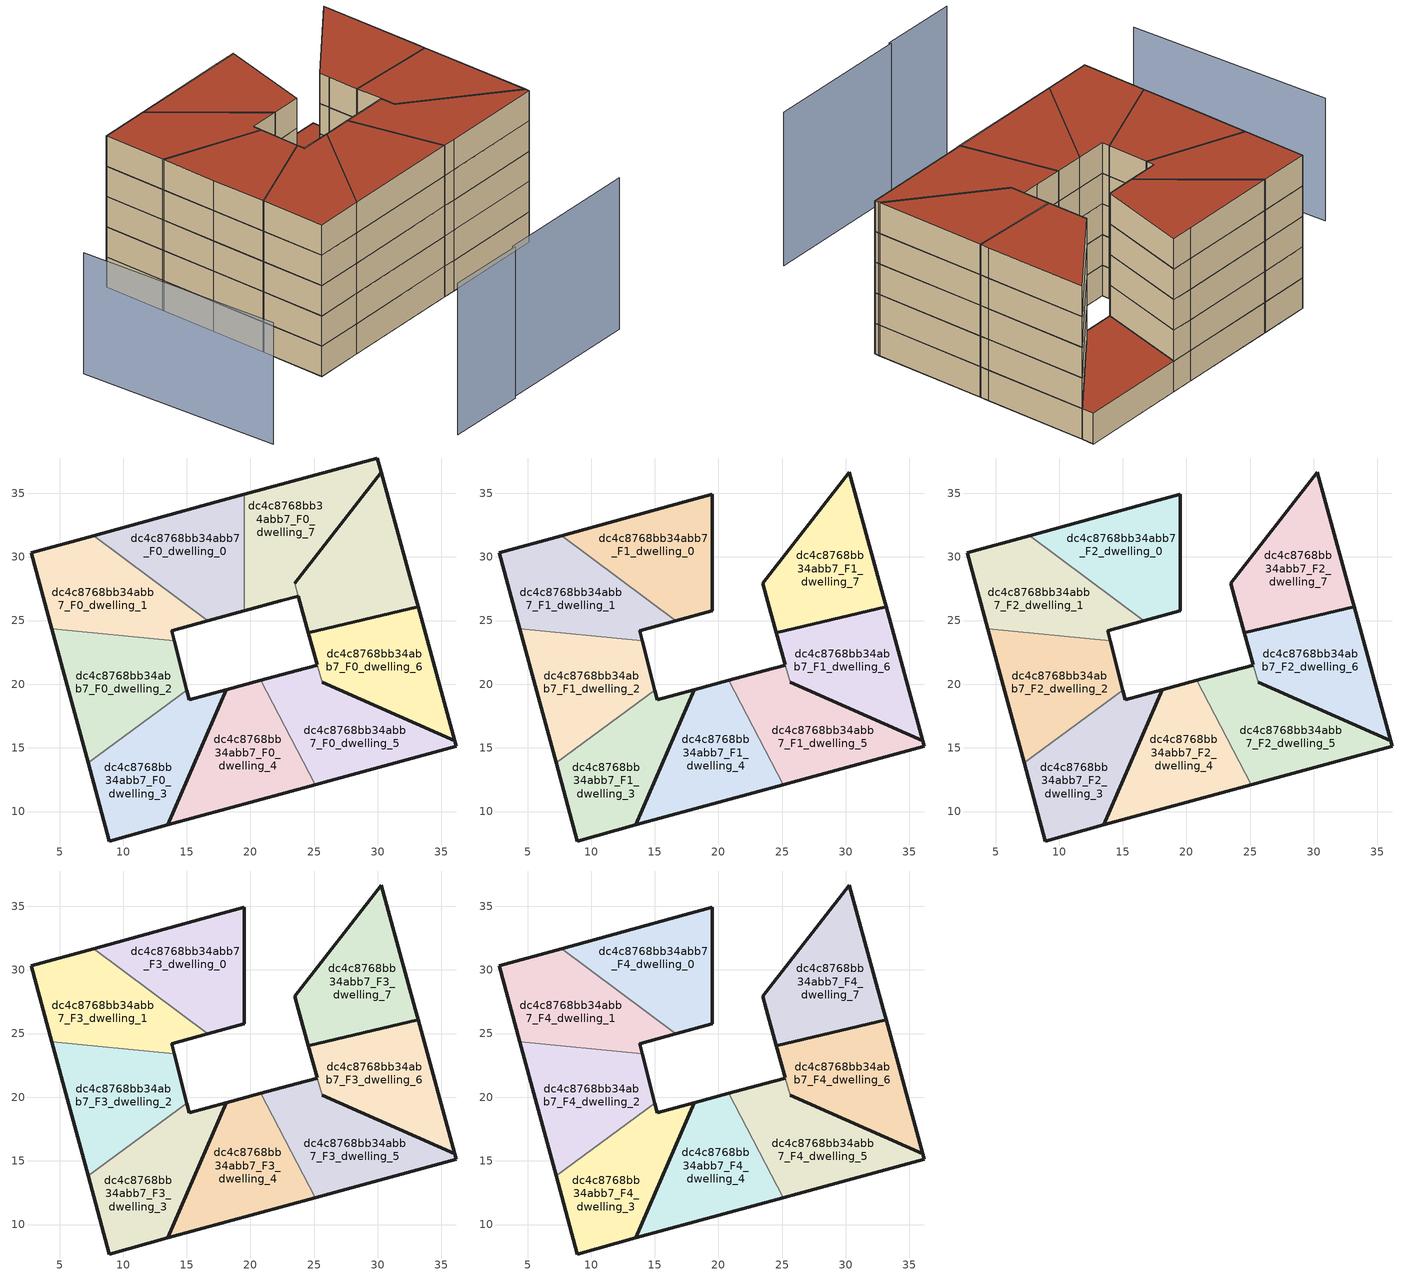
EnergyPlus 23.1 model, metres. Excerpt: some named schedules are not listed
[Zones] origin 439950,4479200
dc4c8768bb34abb7_F0_dwelling_0
 floor ground (EU_floor_Construction): 19.5,25.76 19.5,34.91 17.35,34.32 7.68,31.67 16.65,24.98 z0
 wall outside (EU_wall_Construction): 19.5,25.76 16.65,24.98 / 7.68,31.67 17.35,34.32 19.5,34.91 z0:3
 wall to dc4c8768bb34abb7_F0_dwelling_8 (EU_wall_Construction): 19.5,34.91 19.5,25.76 z0:3
 wall to dc4c8768bb34abb7_F0_dwelling_1 (EU_wall_Construction): 16.65,24.98 7.68,31.67 z0:3
dc4c8768bb34abb7_F0_dwelling_1
 floor ground (EU_floor_Construction): 16.65,24.98 7.68,31.67 2.79,30.33 4.4,24.36 14,23.4 13.8,24.2 z0
 wall outside (EU_wall_Construction): 16.65,24.98 13.8,24.2 14,23.4 / 4.4,24.36 2.79,30.33 7.68,31.67 z0:3
 wall to dc4c8768bb34abb7_F0_dwelling_2 (EU_wall_Construction): 14,23.4 4.4,24.36 z0:3
dc4c8768bb34abb7_F0_dwelling_2
 floor ground (EU_floor_Construction): 15,19.53 14,23.4 4.4,24.36 5.84,19 7.25,13.82 z0
 wall outside (EU_wall_Construction): 14,23.4 15,19.53 / 7.25,13.82 5.84,19 4.4,24.36 z0:3
 wall to dc4c8768bb34abb7_F0_dwelling_3 (EU_wall_Construction): 15,19.53 7.25,13.82 z0:3
dc4c8768bb34abb7_F0_dwelling_3
 floor ground (EU_floor_Construction): 13.5,8.94 18.09,19.58 15.19,18.79 15,19.53 7.25,13.82 8.91,7.69 z0
 wall outside (EU_wall_Construction): 15,19.53 15.19,18.79 18.09,19.58 13.5,8.94 8.91,7.69 7.25,13.82 z0:3
dc4c8768bb34abb7_F0_dwelling_4
 floor ground (EU_floor_Construction): 25.08,12.11 20.82,20.31 18.09,19.58 13.5,8.94 z0
 wall outside (EU_wall_Construction): 25.08,12.11 13.5,8.94 18.09,19.58 20.82,20.31 z0:3
 wall to dc4c8768bb34abb7_F0_dwelling_5 (EU_wall_Construction): 20.82,20.31 25.08,12.11 z0:3
dc4c8768bb34abb7_F0_dwelling_5
 floor ground (EU_floor_Construction): 36.15,15.14 36.03,15.57 25.62,20.16 25.25,21.51 23.58,21.06 20.82,20.31 25.08,12.11 26.23,12.43 z0
 wall outside (EU_wall_Construction): 20.82,20.31 23.58,21.06 25.25,21.51 / 25.62,20.16 36.03,15.57 36.15,15.14 26.23,12.43 25.08,12.11 z0:3
 wall to dc4c8768bb34abb7_F0_dwelling_6 (EU_wall_Construction): 25.25,21.51 25.62,20.16 z0:3
dc4c8768bb34abb7_F0_dwelling_6
 floor ground (EU_floor_Construction): 36.03,15.57 33.16,26.07 24.55,24.04 25.25,21.51 25.62,20.16 25.63,20.16 z0
 wall outside (EU_wall_Construction): 25.25,21.51 24.55,24.04 33.16,26.07 36.03,15.57 25.63,20.16 25.62,20.16 z0:3
dc4c8768bb34abb7_F0_dwelling_7
 floor ground (EU_floor_Construction): 23.75,26.93 23.47,27.93 30.27,36.63 29.96,37.77 19.5,34.91 19.5,25.76 22.4,26.56 z0; 33.16,26.07 32.93,26.91 30.27,36.63 23.47,27.93 23.75,26.93 23.75,26.92 24.55,24.04 z0
 wall outside (EU_wall_Construction): 23.47,27.93 30.27,36.63 32.93,26.91 33.16,26.07 24.55,24.04 23.75,26.92 23.75,26.93 z0:3
 wall to dc4c8768bb34abb7_F0_dwelling_8 (EU_wall_Construction): 23.75,26.93 23.47,27.93 z0:3
 roof outside (EU_floor_Construction): 29.96,37.77 30.27,36.63 23.47,27.93 23.75,26.93 22.4,26.56 19.5,25.76 19.5,34.91 z3
dc4c8768bb34abb7_F0_dwelling_8
 floor ground (EU_floor_Construction): 23.75,26.93 23.47,27.93 30.27,36.63 29.96,37.77 19.5,34.91 19.5,25.76 22.4,26.56 z0; 33.16,26.07 32.93,26.91 30.27,36.63 23.47,27.93 23.75,26.93 23.75,26.92 24.55,24.04 z0
 wall outside (EU_wall_Construction): 19.5,34.91 29.97,37.77 30.27,36.63 23.47,27.93 / 23.75,26.93 22.4,26.56 19.5,25.76 z0:3
 roof outside (EU_roof_Construction): 30.27,36.63 32.93,26.91 33.16,26.07 24.55,24.04 23.75,26.92 23.75,26.93 23.47,27.93 z3; 29.96,37.77 30.27,36.63 23.47,27.93 23.75,26.93 22.4,26.56 19.5,25.76 19.5,34.91 z3
dc4c8768bb34abb7_F1_dwelling_0
 floor to dc4c8768bb34abb7_F0_dwelling_0 (EU_floor_Construction): 19.5,25.76 19.5,34.91 17.35,34.32 7.68,31.67 16.65,24.98 z3
 wall outside (EU_wall_Construction): 7.68,31.67 17.35,34.32 19.5,34.91 19.5,25.76 16.65,24.98 z3:6
 wall to dc4c8768bb34abb7_F1_dwelling_1 (EU_wall_Construction): 16.65,24.98 7.68,31.67 z3:6
dc4c8768bb34abb7_F1_dwelling_1
 floor to dc4c8768bb34abb7_F0_dwelling_1 (EU_floor_Construction): 16.65,24.98 7.68,31.67 2.79,30.33 4.4,24.36 14,23.4 13.8,24.2 z3
 wall outside (EU_wall_Construction): 16.65,24.98 13.8,24.2 14,23.4 / 4.4,24.36 2.79,30.33 7.68,31.67 z3:6
 wall to dc4c8768bb34abb7_F1_dwelling_2 (EU_wall_Construction): 14,23.4 4.4,24.36 z3:6
dc4c8768bb34abb7_F1_dwelling_2
 floor to dc4c8768bb34abb7_F0_dwelling_2 (EU_floor_Construction): 15,19.53 14,23.4 4.4,24.36 5.84,19 7.25,13.82 z3
 wall outside (EU_wall_Construction): 14,23.4 15,19.53 / 7.25,13.82 5.84,19 4.4,24.36 z3:6
 wall to dc4c8768bb34abb7_F1_dwelling_3 (EU_wall_Construction): 15,19.53 7.25,13.82 z3:6
dc4c8768bb34abb7_F1_dwelling_3
 floor to dc4c8768bb34abb7_F0_dwelling_3 (EU_floor_Construction): 13.5,8.94 18.09,19.58 15.19,18.79 15,19.53 7.25,13.82 8.91,7.69 z3
 wall outside (EU_wall_Construction): 15,19.53 15.19,18.79 18.09,19.58 13.5,8.94 8.91,7.69 7.25,13.82 z3:6
dc4c8768bb34abb7_F1_dwelling_4
 floor to dc4c8768bb34abb7_F0_dwelling_4 (EU_floor_Construction): 25.08,12.11 20.82,20.31 18.09,19.58 13.5,8.94 z3
 wall outside (EU_wall_Construction): 25.08,12.11 13.5,8.94 18.09,19.58 20.82,20.31 z3:6
 wall to dc4c8768bb34abb7_F1_dwelling_5 (EU_wall_Construction): 20.82,20.31 25.08,12.11 z3:6
dc4c8768bb34abb7_F1_dwelling_5
 floor to dc4c8768bb34abb7_F0_dwelling_5 (EU_floor_Construction): 36.15,15.14 36.03,15.57 25.62,20.16 25.25,21.51 23.58,21.06 20.82,20.31 25.08,12.11 26.23,12.43 z3
 wall outside (EU_wall_Construction): 20.82,20.31 23.58,21.06 25.25,21.51 / 25.62,20.16 36.03,15.57 36.15,15.14 26.23,12.43 25.08,12.11 z3:6
 wall to dc4c8768bb34abb7_F1_dwelling_6 (EU_wall_Construction): 25.25,21.51 25.62,20.16 z3:6
dc4c8768bb34abb7_F1_dwelling_6
 floor to dc4c8768bb34abb7_F0_dwelling_6 (EU_floor_Construction): 36.03,15.57 33.16,26.07 24.55,24.04 25.25,21.51 25.62,20.16 25.63,20.16 z3
 wall outside (EU_wall_Construction): 25.25,21.51 24.55,24.04 33.16,26.07 36.03,15.57 25.63,20.16 25.62,20.16 z3:6
dc4c8768bb34abb7_F1_dwelling_7
 floor to dc4c8768bb34abb7_F0_dwelling_7 (EU_floor_Construction): 33.16,26.07 32.93,26.91 30.27,36.63 23.47,27.93 23.75,26.93 23.75,26.92 24.55,24.04 z3
 wall outside (EU_wall_Construction): 23.47,27.93 30.27,36.63 32.93,26.91 33.16,26.07 24.55,24.04 23.75,26.92 23.75,26.93 23.47,27.93 z3:6
dc4c8768bb34abb7_F2_dwelling_0
 floor to dc4c8768bb34abb7_F1_dwelling_0 (EU_floor_Construction): 19.5,25.76 19.5,34.91 17.35,34.32 7.68,31.67 16.65,24.98 z6
 wall outside (EU_wall_Construction): 7.68,31.67 17.35,34.32 19.5,34.91 19.5,25.76 16.65,24.98 z6:9
 wall to dc4c8768bb34abb7_F2_dwelling_1 (EU_wall_Construction): 16.65,24.98 7.68,31.67 z6:9
dc4c8768bb34abb7_F2_dwelling_1
 floor to dc4c8768bb34abb7_F1_dwelling_1 (EU_floor_Construction): 16.65,24.98 7.68,31.67 2.79,30.33 4.4,24.36 14,23.4 13.8,24.2 z6
 wall outside (EU_wall_Construction): 16.65,24.98 13.8,24.2 14,23.4 / 4.4,24.36 2.79,30.33 7.68,31.67 z6:9
 wall to dc4c8768bb34abb7_F2_dwelling_2 (EU_wall_Construction): 14,23.4 4.4,24.36 z6:9
dc4c8768bb34abb7_F2_dwelling_2
 floor to dc4c8768bb34abb7_F1_dwelling_2 (EU_floor_Construction): 15,19.53 14,23.4 4.4,24.36 5.84,19 7.25,13.82 z6
 wall outside (EU_wall_Construction): 14,23.4 15,19.53 / 7.25,13.82 5.84,19 4.4,24.36 z6:9
 wall to dc4c8768bb34abb7_F2_dwelling_3 (EU_wall_Construction): 15,19.53 7.25,13.82 z6:9
dc4c8768bb34abb7_F2_dwelling_3
 floor to dc4c8768bb34abb7_F1_dwelling_3 (EU_floor_Construction): 13.5,8.94 18.09,19.58 15.19,18.79 15,19.53 7.25,13.82 8.91,7.69 z6
 wall outside (EU_wall_Construction): 15,19.53 15.19,18.79 18.09,19.58 13.5,8.94 8.91,7.69 7.25,13.82 z6:9
dc4c8768bb34abb7_F2_dwelling_4
 floor to dc4c8768bb34abb7_F1_dwelling_4 (EU_floor_Construction): 25.08,12.11 20.82,20.31 18.09,19.58 13.5,8.94 z6
 wall outside (EU_wall_Construction): 25.08,12.11 13.5,8.94 18.09,19.58 20.82,20.31 z6:9
 wall to dc4c8768bb34abb7_F2_dwelling_5 (EU_wall_Construction): 20.82,20.31 25.08,12.11 z6:9
dc4c8768bb34abb7_F2_dwelling_5
 floor to dc4c8768bb34abb7_F1_dwelling_5 (EU_floor_Construction): 36.15,15.14 36.03,15.57 25.62,20.16 25.25,21.51 23.58,21.06 20.82,20.31 25.08,12.11 26.23,12.43 z6
 wall outside (EU_wall_Construction): 20.82,20.31 23.58,21.06 25.25,21.51 / 25.62,20.16 36.03,15.57 36.15,15.14 26.23,12.43 25.08,12.11 z6:9
 wall to dc4c8768bb34abb7_F2_dwelling_6 (EU_wall_Construction): 25.25,21.51 25.62,20.16 z6:9
dc4c8768bb34abb7_F2_dwelling_6
 floor to dc4c8768bb34abb7_F1_dwelling_6 (EU_floor_Construction): 36.03,15.57 33.16,26.07 24.55,24.04 25.25,21.51 25.62,20.16 25.63,20.16 z6
 wall outside (EU_wall_Construction): 25.25,21.51 24.55,24.04 33.16,26.07 36.03,15.57 25.63,20.16 25.62,20.16 z6:9
dc4c8768bb34abb7_F2_dwelling_7
 floor to dc4c8768bb34abb7_F1_dwelling_7 (EU_floor_Construction): 33.16,26.07 32.93,26.91 30.27,36.63 23.47,27.93 23.75,26.93 23.75,26.92 24.55,24.04 z6
 wall outside (EU_wall_Construction): 23.47,27.93 30.27,36.63 32.93,26.91 33.16,26.07 24.55,24.04 23.75,26.92 23.75,26.93 23.47,27.93 z6:9
dc4c8768bb34abb7_F3_dwelling_0
 floor to dc4c8768bb34abb7_F2_dwelling_0 (EU_floor_Construction): 19.5,25.76 19.5,34.91 17.35,34.32 7.68,31.67 16.65,24.98 z9
 wall outside (EU_wall_Construction): 7.68,31.67 17.35,34.32 19.5,34.91 19.5,25.76 16.65,24.98 z9:12
 wall to dc4c8768bb34abb7_F3_dwelling_1 (EU_wall_Construction): 16.65,24.98 7.68,31.67 z9:12
dc4c8768bb34abb7_F3_dwelling_1
 floor to dc4c8768bb34abb7_F2_dwelling_1 (EU_floor_Construction): 16.65,24.98 7.68,31.67 2.79,30.33 4.4,24.36 14,23.4 13.8,24.2 z9
 wall outside (EU_wall_Construction): 16.65,24.98 13.8,24.2 14,23.4 / 4.4,24.36 2.79,30.33 7.68,31.67 z9:12
 wall to dc4c8768bb34abb7_F3_dwelling_2 (EU_wall_Construction): 14,23.4 4.4,24.36 z9:12
dc4c8768bb34abb7_F3_dwelling_2
 floor to dc4c8768bb34abb7_F2_dwelling_2 (EU_floor_Construction): 15,19.53 14,23.4 4.4,24.36 5.84,19 7.25,13.82 z9
 wall outside (EU_wall_Construction): 14,23.4 15,19.53 / 7.25,13.82 5.84,19 4.4,24.36 z9:12
 wall to dc4c8768bb34abb7_F3_dwelling_3 (EU_wall_Construction): 15,19.53 7.25,13.82 z9:12
dc4c8768bb34abb7_F3_dwelling_3
 floor to dc4c8768bb34abb7_F2_dwelling_3 (EU_floor_Construction): 13.5,8.94 18.09,19.58 15.19,18.79 15,19.53 7.25,13.82 8.91,7.69 z9
 wall outside (EU_wall_Construction): 15,19.53 15.19,18.79 18.09,19.58 13.5,8.94 8.91,7.69 7.25,13.82 z9:12
dc4c8768bb34abb7_F3_dwelling_4
 floor to dc4c8768bb34abb7_F2_dwelling_4 (EU_floor_Construction): 25.08,12.11 20.82,20.31 18.09,19.58 13.5,8.94 z9
 wall outside (EU_wall_Construction): 25.08,12.11 13.5,8.94 18.09,19.58 20.82,20.31 z9:12
 wall to dc4c8768bb34abb7_F3_dwelling_5 (EU_wall_Construction): 20.82,20.31 25.08,12.11 z9:12
dc4c8768bb34abb7_F3_dwelling_5
 floor to dc4c8768bb34abb7_F2_dwelling_5 (EU_floor_Construction): 36.15,15.14 36.03,15.57 25.62,20.16 25.25,21.51 23.58,21.06 20.82,20.31 25.08,12.11 26.23,12.43 z9
 wall outside (EU_wall_Construction): 20.82,20.31 23.58,21.06 25.25,21.51 / 25.62,20.16 36.03,15.57 36.15,15.14 26.23,12.43 25.08,12.11 z9:12
 wall to dc4c8768bb34abb7_F3_dwelling_6 (EU_wall_Construction): 25.25,21.51 25.62,20.16 z9:12
dc4c8768bb34abb7_F3_dwelling_6
 floor to dc4c8768bb34abb7_F2_dwelling_6 (EU_floor_Construction): 36.03,15.57 33.16,26.07 24.55,24.04 25.25,21.51 25.62,20.16 25.63,20.16 z9
 wall outside (EU_wall_Construction): 25.25,21.51 24.55,24.04 33.16,26.07 36.03,15.57 25.63,20.16 25.62,20.16 z9:12
dc4c8768bb34abb7_F3_dwelling_7
 floor to dc4c8768bb34abb7_F2_dwelling_7 (EU_floor_Construction): 33.16,26.07 32.93,26.91 30.27,36.63 23.47,27.93 23.75,26.93 23.75,26.92 24.55,24.04 z9
 wall outside (EU_wall_Construction): 23.47,27.93 30.27,36.63 32.93,26.91 33.16,26.07 24.55,24.04 23.75,26.92 23.75,26.93 23.47,27.93 z9:12
dc4c8768bb34abb7_F4_dwelling_0
 floor to dc4c8768bb34abb7_F3_dwelling_0 (EU_floor_Construction): 19.5,25.76 19.5,34.91 17.35,34.32 7.68,31.67 16.65,24.98 z12
 wall outside (EU_wall_Construction): 7.68,31.67 17.35,34.32 19.5,34.91 19.5,25.76 16.65,24.98 z12:15
 wall to dc4c8768bb34abb7_F4_dwelling_1 (EU_wall_Construction): 16.65,24.98 7.68,31.67 z12:15
 roof outside (EU_roof_Construction): 19.5,34.91 19.5,25.76 16.65,24.98 7.68,31.67 17.35,34.32 z15
dc4c8768bb34abb7_F4_dwelling_1
 floor to dc4c8768bb34abb7_F3_dwelling_1 (EU_floor_Construction): 16.65,24.98 7.68,31.67 2.79,30.33 4.4,24.36 14,23.4 13.8,24.2 z12
 wall outside (EU_wall_Construction): 16.65,24.98 13.8,24.2 14,23.4 / 4.4,24.36 2.79,30.33 7.68,31.67 z12:15
 wall to dc4c8768bb34abb7_F4_dwelling_2 (EU_wall_Construction): 14,23.4 4.4,24.36 z12:15
 roof outside (EU_roof_Construction): 16.65,24.98 13.8,24.2 14,23.4 4.4,24.36 2.79,30.33 7.68,31.67 z15
dc4c8768bb34abb7_F4_dwelling_2
 floor to dc4c8768bb34abb7_F3_dwelling_2 (EU_floor_Construction): 15,19.53 14,23.4 4.4,24.36 5.84,19 7.25,13.82 z12
 wall outside (EU_wall_Construction): 14,23.4 15,19.53 / 7.25,13.82 5.84,19 4.4,24.36 z12:15
 wall to dc4c8768bb34abb7_F4_dwelling_3 (EU_wall_Construction): 15,19.53 7.25,13.82 z12:15
 roof outside (EU_roof_Construction): 14,23.4 15,19.53 7.25,13.82 5.84,19 4.4,24.36 z15
dc4c8768bb34abb7_F4_dwelling_3
 floor to dc4c8768bb34abb7_F3_dwelling_3 (EU_floor_Construction): 13.5,8.94 18.09,19.58 15.19,18.79 15,19.53 7.25,13.82 8.91,7.69 z12
 wall outside (EU_wall_Construction): 15,19.53 15.19,18.79 18.09,19.58 13.5,8.94 8.91,7.69 7.25,13.82 z12:15
 roof outside (EU_roof_Construction): 18.09,19.58 13.5,8.94 8.91,7.69 7.25,13.82 15,19.53 15.19,18.79 z15
dc4c8768bb34abb7_F4_dwelling_4
 floor to dc4c8768bb34abb7_F3_dwelling_4 (EU_floor_Construction): 25.08,12.11 20.82,20.31 18.09,19.58 13.5,8.94 z12
 wall outside (EU_wall_Construction): 25.08,12.11 13.5,8.94 18.09,19.58 20.82,20.31 z12:15
 wall to dc4c8768bb34abb7_F4_dwelling_5 (EU_wall_Construction): 20.82,20.31 25.08,12.11 z12:15
 roof outside (EU_roof_Construction): 20.82,20.31 25.08,12.11 13.5,8.94 18.09,19.58 z15
dc4c8768bb34abb7_F4_dwelling_5
 floor to dc4c8768bb34abb7_F3_dwelling_5 (EU_floor_Construction): 36.15,15.14 36.03,15.57 25.62,20.16 25.25,21.51 23.58,21.06 20.82,20.31 25.08,12.11 26.23,12.43 z12
 wall outside (EU_wall_Construction): 20.82,20.31 23.58,21.06 25.25,21.51 / 25.62,20.16 36.03,15.57 36.15,15.14 26.23,12.43 25.08,12.11 z12:15
 wall to dc4c8768bb34abb7_F4_dwelling_6 (EU_wall_Construction): 25.25,21.51 25.62,20.16 z12:15
 roof outside (EU_roof_Construction): 36.03,15.57 36.15,15.14 26.23,12.43 25.08,12.11 20.82,20.31 23.58,21.06 25.25,21.51 25.62,20.16 z15
dc4c8768bb34abb7_F4_dwelling_6
 floor to dc4c8768bb34abb7_F3_dwelling_6 (EU_floor_Construction): 36.03,15.57 33.16,26.07 24.55,24.04 25.25,21.51 25.62,20.16 25.63,20.16 z12
 wall outside (EU_wall_Construction): 25.25,21.51 24.55,24.04 33.16,26.07 36.03,15.57 25.63,20.16 25.62,20.16 z12:15
 roof outside (EU_roof_Construction): 33.16,26.07 36.03,15.57 25.63,20.16 25.62,20.16 25.25,21.51 24.55,24.04 z15
dc4c8768bb34abb7_F4_dwelling_7
 floor to dc4c8768bb34abb7_F3_dwelling_7 (EU_floor_Construction): 33.16,26.07 32.93,26.91 30.27,36.63 23.47,27.93 23.75,26.93 23.75,26.92 24.55,24.04 z12
 wall outside (EU_wall_Construction): 23.47,27.93 30.27,36.63 32.93,26.91 33.16,26.07 24.55,24.04 23.75,26.92 23.75,26.93 23.47,27.93 z12:15
 roof outside (EU_roof_Construction): 30.27,36.63 32.93,26.91 33.16,26.07 24.55,24.04 23.75,26.92 23.75,26.93 23.47,27.93 z15
shading: 12.62,-6.8 20.07,-4.83 / 19.94,-4.69 33.84,-0.92 z0:15; -7.12,19.95 -0.95,1.19 z0:12
[Building]
EU S2 Campaign: North Axis=0; Terrain=City; Solar Distribution=FullExterior
[Site:Location]
Madrid: Latitude=40.5; Longitude=-3.5; Time Zone=1; Elevation=609
[SizingPeriod:WeatherFileDays]
AnnualSizingPeriod: Begin Month=1; Begin Day of Month=1; End Month=12; End Day of Month=31; Day of Week for Start Day=Monday; Use Weather File Daylight Saving Period=No; Use Weather File Rain and Snow Indicators=No
[MATERIAL]
EU_InternalMass_Material: Roughness=MediumRough; Thickness=0.1; Conductivity=1; Density=1800; Specific Heat=900; Thermal Absorptance=0.9; Solar Absorptance=0.7; Visible Absorptance=0.7
[MATERIAL:NOMASS] Roughness=MediumRough; Thermal Absorptance=0.9; Solar Absorptance=0.7; Visible Absorptance=0.7
Name | Thermal Resistance
EU_wall_NoMass | 0.609216
EU_roof_NoMass | 0.513268
EU_floor_NoMass | 0.568163
[CONSTRUCTION]
EU_wall_Construction: EU_wall_NoMass
EU_roof_Construction: EU_roof_NoMass
EU_floor_Construction: EU_floor_NoMass
EU_InternalMass_Construction: EU_InternalMass_Material
[ZONE] Type=1; Multiplier=1; Ceiling Height=autocalculate; Floor Area=autocalculate; Part of Total Floor Area=Yes
Name | Volume
dc4c8768bb34abb7_F0_dwelling_0 | 201.179
dc4c8768bb34abb7_F1_dwelling_0; dc4c8768bb34abb7_F2_dwelling_0; dc4c8768bb34abb7_F3_dwelling_0; dc4c8768bb34abb7_F4_dwelling_0 | 201.178
dc4c8768bb34abb7_F0_dwelling_1; dc4c8768bb34abb7_F1_dwelling_1; dc4c8768bb34abb7_F2_dwelling_1; dc4c8768bb34abb7_F3_dwelling_1; dc4c8768bb34abb7_F4_dwelling_1; dc4c8768bb34abb7_F0_dwelling_4; dc4c8768bb34abb7_F1_dwelling_4; dc4c8768bb34abb7_F2_dwelling_4; dc4c8768bb34abb7_F3_dwelling_4; dc4c8768bb34abb7_F4_dwelling_4 | 201.193
dc4c8768bb34abb7_F0_dwelling_2; dc4c8768bb34abb7_F1_dwelling_2; dc4c8768bb34abb7_F2_dwelling_2; dc4c8768bb34abb7_F3_dwelling_2; dc4c8768bb34abb7_F4_dwelling_2 | 201.182
dc4c8768bb34abb7_F0_dwelling_3; dc4c8768bb34abb7_F1_dwelling_3; dc4c8768bb34abb7_F2_dwelling_3; dc4c8768bb34abb7_F3_dwelling_3; dc4c8768bb34abb7_F4_dwelling_3 | 201.215
dc4c8768bb34abb7_F0_dwelling_5; dc4c8768bb34abb7_F1_dwelling_5; dc4c8768bb34abb7_F2_dwelling_5; dc4c8768bb34abb7_F3_dwelling_5; dc4c8768bb34abb7_F4_dwelling_5 | 204.799
dc4c8768bb34abb7_F0_dwelling_6; dc4c8768bb34abb7_F1_dwelling_6; dc4c8768bb34abb7_F2_dwelling_6; dc4c8768bb34abb7_F3_dwelling_6; dc4c8768bb34abb7_F4_dwelling_6 | 197.591
dc4c8768bb34abb7_F0_dwelling_7; dc4c8768bb34abb7_F0_dwelling_8 | 402.361
dc4c8768bb34abb7_F1_dwelling_7; dc4c8768bb34abb7_F2_dwelling_7; dc4c8768bb34abb7_F3_dwelling_7; dc4c8768bb34abb7_F4_dwelling_7 | 198.982
[INTERNALMASS] Construction=EU_InternalMass_Construction
Name | Zone or ZoneList | Surface Area
dc4c8768bb34abb7_F0_dwelling_0_EU_InternalMass | dc4c8768bb34abb7_F0_dwelling_0 | 67.0596
dc4c8768bb34abb7_F0_dwelling_1_EU_InternalMass | dc4c8768bb34abb7_F0_dwelling_1 | 67.0644
dc4c8768bb34abb7_F0_dwelling_2_EU_InternalMass | dc4c8768bb34abb7_F0_dwelling_2 | 67.0608
dc4c8768bb34abb7_F0_dwelling_3_EU_InternalMass | dc4c8768bb34abb7_F0_dwelling_3 | 67.0716
dc4c8768bb34abb7_F0_dwelling_4_EU_InternalMass | dc4c8768bb34abb7_F0_dwelling_4 | 67.0642
dc4c8768bb34abb7_F0_dwelling_5_EU_InternalMass | dc4c8768bb34abb7_F0_dwelling_5 | 68.2665
dc4c8768bb34abb7_F0_dwelling_6_EU_InternalMass | dc4c8768bb34abb7_F0_dwelling_6 | 65.8638
dc4c8768bb34abb7_F0_dwelling_7_EU_InternalMass | dc4c8768bb34abb7_F0_dwelling_7 | 66.3272
dc4c8768bb34abb7_F0_dwelling_8_EU_InternalMass | dc4c8768bb34abb7_F0_dwelling_8 | 67.7936
dc4c8768bb34abb7_F1_dwelling_0_EU_InternalMass | dc4c8768bb34abb7_F1_dwelling_0 | 75.4421
dc4c8768bb34abb7_F1_dwelling_1_EU_InternalMass | dc4c8768bb34abb7_F1_dwelling_1 | 75.4496
dc4c8768bb34abb7_F1_dwelling_2_EU_InternalMass | dc4c8768bb34abb7_F1_dwelling_2 | 75.055
dc4c8768bb34abb7_F1_dwelling_3_EU_InternalMass | dc4c8768bb34abb7_F1_dwelling_3 | 75.8422
dc4c8768bb34abb7_F1_dwelling_4_EU_InternalMass | dc4c8768bb34abb7_F1_dwelling_4 | 75.4481
dc4c8768bb34abb7_F1_dwelling_5_EU_InternalMass | dc4c8768bb34abb7_F1_dwelling_5 | 75.4452
dc4c8768bb34abb7_F1_dwelling_6_EU_InternalMass | dc4c8768bb34abb7_F1_dwelling_6 | 75.1972
dc4c8768bb34abb7_F1_dwelling_7_EU_InternalMass | dc4c8768bb34abb7_F1_dwelling_7 | 75.6909
dc4c8768bb34abb7_F2_dwelling_0_EU_InternalMass | dc4c8768bb34abb7_F2_dwelling_0 | 75.4421
dc4c8768bb34abb7_F2_dwelling_1_EU_InternalMass | dc4c8768bb34abb7_F2_dwelling_1 | 75.4496
dc4c8768bb34abb7_F2_dwelling_2_EU_InternalMass | dc4c8768bb34abb7_F2_dwelling_2 | 75.055
dc4c8768bb34abb7_F2_dwelling_3_EU_InternalMass | dc4c8768bb34abb7_F2_dwelling_3 | 75.8422
dc4c8768bb34abb7_F2_dwelling_4_EU_InternalMass | dc4c8768bb34abb7_F2_dwelling_4 | 75.4481
dc4c8768bb34abb7_F2_dwelling_5_EU_InternalMass | dc4c8768bb34abb7_F2_dwelling_5 | 75.4452
dc4c8768bb34abb7_F2_dwelling_6_EU_InternalMass | dc4c8768bb34abb7_F2_dwelling_6 | 75.1972
dc4c8768bb34abb7_F2_dwelling_7_EU_InternalMass | dc4c8768bb34abb7_F2_dwelling_7 | 75.6909
dc4c8768bb34abb7_F3_dwelling_0_EU_InternalMass | dc4c8768bb34abb7_F3_dwelling_0 | 75.4421
dc4c8768bb34abb7_F3_dwelling_1_EU_InternalMass | dc4c8768bb34abb7_F3_dwelling_1 | 75.4496
dc4c8768bb34abb7_F3_dwelling_2_EU_InternalMass | dc4c8768bb34abb7_F3_dwelling_2 | 75.055
dc4c8768bb34abb7_F3_dwelling_3_EU_InternalMass | dc4c8768bb34abb7_F3_dwelling_3 | 75.8422
dc4c8768bb34abb7_F3_dwelling_4_EU_InternalMass | dc4c8768bb34abb7_F3_dwelling_4 | 75.4481
dc4c8768bb34abb7_F3_dwelling_5_EU_InternalMass | dc4c8768bb34abb7_F3_dwelling_5 | 75.4452
dc4c8768bb34abb7_F3_dwelling_6_EU_InternalMass | dc4c8768bb34abb7_F3_dwelling_6 | 75.1972
dc4c8768bb34abb7_F3_dwelling_7_EU_InternalMass | dc4c8768bb34abb7_F3_dwelling_7 | 75.6909
dc4c8768bb34abb7_F4_dwelling_0_EU_InternalMass | dc4c8768bb34abb7_F4_dwelling_0 | 75.4421
dc4c8768bb34abb7_F4_dwelling_1_EU_InternalMass | dc4c8768bb34abb7_F4_dwelling_1 | 75.4496
dc4c8768bb34abb7_F4_dwelling_2_EU_InternalMass | dc4c8768bb34abb7_F4_dwelling_2 | 75.055
dc4c8768bb34abb7_F4_dwelling_3_EU_InternalMass | dc4c8768bb34abb7_F4_dwelling_3 | 75.8422
dc4c8768bb34abb7_F4_dwelling_4_EU_InternalMass | dc4c8768bb34abb7_F4_dwelling_4 | 75.4481
dc4c8768bb34abb7_F4_dwelling_5_EU_InternalMass | dc4c8768bb34abb7_F4_dwelling_5 | 75.4452
dc4c8768bb34abb7_F4_dwelling_6_EU_InternalMass | dc4c8768bb34abb7_F4_dwelling_6 | 75.1972
dc4c8768bb34abb7_F4_dwelling_7_EU_InternalMass | dc4c8768bb34abb7_F4_dwelling_7 | 75.6909
[OTHEREQUIPMENT] Fuel Type=Electricity; Design Level Calculation Method=Watts/Area; Power per Zone Floor Area=1; Fraction Latent=0; Fraction Radiant=0; Fraction Lost=0; Carbon Dioxide Generation Rate=0; EndUse Subcategory=EU_Step8_InternalGains
Name | Zone or ZoneList or Space or SpaceList | Schedule
EU_Step8_InternalGain_dc4c8768bb34abb7_F0_dwelling_0_f000 | dc4c8768bb34abb7_F0_dwelling_0 | EU_Step8_GainSchedule_dc4c8768bb34abb7_F0_dwelling_0_f000
EU_Step8_InternalGain_dc4c8768bb34abb7_F0_dwelling_1_f000 | dc4c8768bb34abb7_F0_dwelling_1 | EU_Step8_GainSchedule_dc4c8768bb34abb7_F0_dwelling_1_f000
EU_Step8_InternalGain_dc4c8768bb34abb7_F0_dwelling_2_f000 | dc4c8768bb34abb7_F0_dwelling_2 | EU_Step8_GainSchedule_dc4c8768bb34abb7_F0_dwelling_2_f000
EU_Step8_InternalGain_dc4c8768bb34abb7_F0_dwelling_3_f000 | dc4c8768bb34abb7_F0_dwelling_3 | EU_Step8_GainSchedule_dc4c8768bb34abb7_F0_dwelling_3_f000
EU_Step8_InternalGain_dc4c8768bb34abb7_F0_dwelling_4_f000 | dc4c8768bb34abb7_F0_dwelling_4 | EU_Step8_GainSchedule_dc4c8768bb34abb7_F0_dwelling_4_f000
EU_Step8_InternalGain_dc4c8768bb34abb7_F0_dwelling_5_f000 | dc4c8768bb34abb7_F0_dwelling_5 | EU_Step8_GainSchedule_dc4c8768bb34abb7_F0_dwelling_5_f000
EU_Step8_InternalGain_dc4c8768bb34abb7_F0_dwelling_6_f000 | dc4c8768bb34abb7_F0_dwelling_6 | EU_Step8_GainSchedule_dc4c8768bb34abb7_F0_dwelling_6_f000
EU_Step8_InternalGain_dc4c8768bb34abb7_F0_dwelling_7_f000 | dc4c8768bb34abb7_F0_dwelling_7 | EU_Step8_GainSchedule_dc4c8768bb34abb7_F0_dwelling_7_f000
EU_Step8_InternalGain_dc4c8768bb34abb7_F0_dwelling_8_f000 | dc4c8768bb34abb7_F0_dwelling_8 | EU_Step8_GainSchedule_dc4c8768bb34abb7_F0_dwelling_8_f000
EU_Step8_InternalGain_dc4c8768bb34abb7_F1_dwelling_0_f000 | dc4c8768bb34abb7_F1_dwelling_0 | EU_Step8_GainSchedule_dc4c8768bb34abb7_F1_dwelling_0_f000
EU_Step8_InternalGain_dc4c8768bb34abb7_F1_dwelling_1_f000 | dc4c8768bb34abb7_F1_dwelling_1 | EU_Step8_GainSchedule_dc4c8768bb34abb7_F1_dwelling_1_f000
EU_Step8_InternalGain_dc4c8768bb34abb7_F1_dwelling_2_f000 | dc4c8768bb34abb7_F1_dwelling_2 | EU_Step8_GainSchedule_dc4c8768bb34abb7_F1_dwelling_2_f000
EU_Step8_InternalGain_dc4c8768bb34abb7_F1_dwelling_3_f000 | dc4c8768bb34abb7_F1_dwelling_3 | EU_Step8_GainSchedule_dc4c8768bb34abb7_F1_dwelling_3_f000
EU_Step8_InternalGain_dc4c8768bb34abb7_F1_dwelling_4_f000 | dc4c8768bb34abb7_F1_dwelling_4 | EU_Step8_GainSchedule_dc4c8768bb34abb7_F1_dwelling_4_f000
EU_Step8_InternalGain_dc4c8768bb34abb7_F1_dwelling_5_f000 | dc4c8768bb34abb7_F1_dwelling_5 | EU_Step8_GainSchedule_dc4c8768bb34abb7_F1_dwelling_5_f000
EU_Step8_InternalGain_dc4c8768bb34abb7_F1_dwelling_6_f000 | dc4c8768bb34abb7_F1_dwelling_6 | EU_Step8_GainSchedule_dc4c8768bb34abb7_F1_dwelling_6_f000
EU_Step8_InternalGain_dc4c8768bb34abb7_F1_dwelling_7_f000 | dc4c8768bb34abb7_F1_dwelling_7 | EU_Step8_GainSchedule_dc4c8768bb34abb7_F1_dwelling_7_f000
EU_Step8_InternalGain_dc4c8768bb34abb7_F2_dwelling_0_f000 | dc4c8768bb34abb7_F2_dwelling_0 | EU_Step8_GainSchedule_dc4c8768bb34abb7_F2_dwelling_0_f000
EU_Step8_InternalGain_dc4c8768bb34abb7_F2_dwelling_1_f000 | dc4c8768bb34abb7_F2_dwelling_1 | EU_Step8_GainSchedule_dc4c8768bb34abb7_F2_dwelling_1_f000
EU_Step8_InternalGain_dc4c8768bb34abb7_F2_dwelling_2_f000 | dc4c8768bb34abb7_F2_dwelling_2 | EU_Step8_GainSchedule_dc4c8768bb34abb7_F2_dwelling_2_f000
EU_Step8_InternalGain_dc4c8768bb34abb7_F2_dwelling_3_f000 | dc4c8768bb34abb7_F2_dwelling_3 | EU_Step8_GainSchedule_dc4c8768bb34abb7_F2_dwelling_3_f000
EU_Step8_InternalGain_dc4c8768bb34abb7_F2_dwelling_4_f000 | dc4c8768bb34abb7_F2_dwelling_4 | EU_Step8_GainSchedule_dc4c8768bb34abb7_F2_dwelling_4_f000
EU_Step8_InternalGain_dc4c8768bb34abb7_F2_dwelling_5_f000 | dc4c8768bb34abb7_F2_dwelling_5 | EU_Step8_GainSchedule_dc4c8768bb34abb7_F2_dwelling_5_f000
EU_Step8_InternalGain_dc4c8768bb34abb7_F2_dwelling_6_f000 | dc4c8768bb34abb7_F2_dwelling_6 | EU_Step8_GainSchedule_dc4c8768bb34abb7_F2_dwelling_6_f000
EU_Step8_InternalGain_dc4c8768bb34abb7_F2_dwelling_7_f000 | dc4c8768bb34abb7_F2_dwelling_7 | EU_Step8_GainSchedule_dc4c8768bb34abb7_F2_dwelling_7_f000
EU_Step8_InternalGain_dc4c8768bb34abb7_F3_dwelling_0_f000 | dc4c8768bb34abb7_F3_dwelling_0 | EU_Step8_GainSchedule_dc4c8768bb34abb7_F3_dwelling_0_f000
EU_Step8_InternalGain_dc4c8768bb34abb7_F3_dwelling_1_f000 | dc4c8768bb34abb7_F3_dwelling_1 | EU_Step8_GainSchedule_dc4c8768bb34abb7_F3_dwelling_1_f000
EU_Step8_InternalGain_dc4c8768bb34abb7_F3_dwelling_2_f000 | dc4c8768bb34abb7_F3_dwelling_2 | EU_Step8_GainSchedule_dc4c8768bb34abb7_F3_dwelling_2_f000
EU_Step8_InternalGain_dc4c8768bb34abb7_F3_dwelling_3_f000 | dc4c8768bb34abb7_F3_dwelling_3 | EU_Step8_GainSchedule_dc4c8768bb34abb7_F3_dwelling_3_f000
EU_Step8_InternalGain_dc4c8768bb34abb7_F3_dwelling_4_f000 | dc4c8768bb34abb7_F3_dwelling_4 | EU_Step8_GainSchedule_dc4c8768bb34abb7_F3_dwelling_4_f000
EU_Step8_InternalGain_dc4c8768bb34abb7_F3_dwelling_5_f000 | dc4c8768bb34abb7_F3_dwelling_5 | EU_Step8_GainSchedule_dc4c8768bb34abb7_F3_dwelling_5_f000
EU_Step8_InternalGain_dc4c8768bb34abb7_F3_dwelling_6_f000 | dc4c8768bb34abb7_F3_dwelling_6 | EU_Step8_GainSchedule_dc4c8768bb34abb7_F3_dwelling_6_f000
EU_Step8_InternalGain_dc4c8768bb34abb7_F3_dwelling_7_f000 | dc4c8768bb34abb7_F3_dwelling_7 | EU_Step8_GainSchedule_dc4c8768bb34abb7_F3_dwelling_7_f000
EU_Step8_InternalGain_dc4c8768bb34abb7_F4_dwelling_0_f000 | dc4c8768bb34abb7_F4_dwelling_0 | EU_Step8_GainSchedule_dc4c8768bb34abb7_F4_dwelling_0_f000
EU_Step8_InternalGain_dc4c8768bb34abb7_F4_dwelling_1_f000 | dc4c8768bb34abb7_F4_dwelling_1 | EU_Step8_GainSchedule_dc4c8768bb34abb7_F4_dwelling_1_f000
EU_Step8_InternalGain_dc4c8768bb34abb7_F4_dwelling_2_f000 | dc4c8768bb34abb7_F4_dwelling_2 | EU_Step8_GainSchedule_dc4c8768bb34abb7_F4_dwelling_2_f000
EU_Step8_InternalGain_dc4c8768bb34abb7_F4_dwelling_3_f000 | dc4c8768bb34abb7_F4_dwelling_3 | EU_Step8_GainSchedule_dc4c8768bb34abb7_F4_dwelling_3_f000
EU_Step8_InternalGain_dc4c8768bb34abb7_F4_dwelling_4_f000 | dc4c8768bb34abb7_F4_dwelling_4 | EU_Step8_GainSchedule_dc4c8768bb34abb7_F4_dwelling_4_f000
EU_Step8_InternalGain_dc4c8768bb34abb7_F4_dwelling_5_f000 | dc4c8768bb34abb7_F4_dwelling_5 | EU_Step8_GainSchedule_dc4c8768bb34abb7_F4_dwelling_5_f000
EU_Step8_InternalGain_dc4c8768bb34abb7_F4_dwelling_6_f000 | dc4c8768bb34abb7_F4_dwelling_6 | EU_Step8_GainSchedule_dc4c8768bb34abb7_F4_dwelling_6_f000
EU_Step8_InternalGain_dc4c8768bb34abb7_F4_dwelling_7_f000 | dc4c8768bb34abb7_F4_dwelling_7 | EU_Step8_GainSchedule_dc4c8768bb34abb7_F4_dwelling_7_f000
[ZONEVENTILATION:DESIGNFLOWRATE] Schedule=EU_AlwaysOn; Design Flow Rate Calculation Method=AirChanges/Hour; Air Changes per Hour=0.752966; Ventilation Type=Natural; Fan Pressure Rise=0; Fan Total Efficiency=1; Constant Term Coefficient=1; Temperature Term Coefficient=0; Velocity Term Coefficient=0; Velocity Squared Term Coefficient=0; Minimum Indoor Temperature=-100; Maximum Indoor Temperature=100; Delta Temperature=-100; Minimum Outdoor Temperature=-100; Maximum Outdoor Temperature=100; Maximum Wind Speed=40
Name | Zone or ZoneList or Space or SpaceList
EU_ConstantAir_dc4c8768bb34abb7_F0_dwelling_0 | dc4c8768bb34abb7_F0_dwelling_0
EU_ConstantAir_dc4c8768bb34abb7_F0_dwelling_1 | dc4c8768bb34abb7_F0_dwelling_1
EU_ConstantAir_dc4c8768bb34abb7_F0_dwelling_2 | dc4c8768bb34abb7_F0_dwelling_2
EU_ConstantAir_dc4c8768bb34abb7_F0_dwelling_3 | dc4c8768bb34abb7_F0_dwelling_3
EU_ConstantAir_dc4c8768bb34abb7_F0_dwelling_4 | dc4c8768bb34abb7_F0_dwelling_4
EU_ConstantAir_dc4c8768bb34abb7_F0_dwelling_5 | dc4c8768bb34abb7_F0_dwelling_5
EU_ConstantAir_dc4c8768bb34abb7_F0_dwelling_6 | dc4c8768bb34abb7_F0_dwelling_6
EU_ConstantAir_dc4c8768bb34abb7_F0_dwelling_7 | dc4c8768bb34abb7_F0_dwelling_7
EU_ConstantAir_dc4c8768bb34abb7_F0_dwelling_8 | dc4c8768bb34abb7_F0_dwelling_8
EU_ConstantAir_dc4c8768bb34abb7_F1_dwelling_0 | dc4c8768bb34abb7_F1_dwelling_0
EU_ConstantAir_dc4c8768bb34abb7_F1_dwelling_1 | dc4c8768bb34abb7_F1_dwelling_1
EU_ConstantAir_dc4c8768bb34abb7_F1_dwelling_2 | dc4c8768bb34abb7_F1_dwelling_2
EU_ConstantAir_dc4c8768bb34abb7_F1_dwelling_3 | dc4c8768bb34abb7_F1_dwelling_3
EU_ConstantAir_dc4c8768bb34abb7_F1_dwelling_4 | dc4c8768bb34abb7_F1_dwelling_4
EU_ConstantAir_dc4c8768bb34abb7_F1_dwelling_5 | dc4c8768bb34abb7_F1_dwelling_5
EU_ConstantAir_dc4c8768bb34abb7_F1_dwelling_6 | dc4c8768bb34abb7_F1_dwelling_6
EU_ConstantAir_dc4c8768bb34abb7_F1_dwelling_7 | dc4c8768bb34abb7_F1_dwelling_7
EU_ConstantAir_dc4c8768bb34abb7_F2_dwelling_0 | dc4c8768bb34abb7_F2_dwelling_0
EU_ConstantAir_dc4c8768bb34abb7_F2_dwelling_1 | dc4c8768bb34abb7_F2_dwelling_1
EU_ConstantAir_dc4c8768bb34abb7_F2_dwelling_2 | dc4c8768bb34abb7_F2_dwelling_2
EU_ConstantAir_dc4c8768bb34abb7_F2_dwelling_3 | dc4c8768bb34abb7_F2_dwelling_3
EU_ConstantAir_dc4c8768bb34abb7_F2_dwelling_4 | dc4c8768bb34abb7_F2_dwelling_4
EU_ConstantAir_dc4c8768bb34abb7_F2_dwelling_5 | dc4c8768bb34abb7_F2_dwelling_5
EU_ConstantAir_dc4c8768bb34abb7_F2_dwelling_6 | dc4c8768bb34abb7_F2_dwelling_6
EU_ConstantAir_dc4c8768bb34abb7_F2_dwelling_7 | dc4c8768bb34abb7_F2_dwelling_7
EU_ConstantAir_dc4c8768bb34abb7_F3_dwelling_0 | dc4c8768bb34abb7_F3_dwelling_0
EU_ConstantAir_dc4c8768bb34abb7_F3_dwelling_1 | dc4c8768bb34abb7_F3_dwelling_1
EU_ConstantAir_dc4c8768bb34abb7_F3_dwelling_2 | dc4c8768bb34abb7_F3_dwelling_2
EU_ConstantAir_dc4c8768bb34abb7_F3_dwelling_3 | dc4c8768bb34abb7_F3_dwelling_3
EU_ConstantAir_dc4c8768bb34abb7_F3_dwelling_4 | dc4c8768bb34abb7_F3_dwelling_4
EU_ConstantAir_dc4c8768bb34abb7_F3_dwelling_5 | dc4c8768bb34abb7_F3_dwelling_5
EU_ConstantAir_dc4c8768bb34abb7_F3_dwelling_6 | dc4c8768bb34abb7_F3_dwelling_6
EU_ConstantAir_dc4c8768bb34abb7_F3_dwelling_7 | dc4c8768bb34abb7_F3_dwelling_7
EU_ConstantAir_dc4c8768bb34abb7_F4_dwelling_0 | dc4c8768bb34abb7_F4_dwelling_0
EU_ConstantAir_dc4c8768bb34abb7_F4_dwelling_1 | dc4c8768bb34abb7_F4_dwelling_1
EU_ConstantAir_dc4c8768bb34abb7_F4_dwelling_2 | dc4c8768bb34abb7_F4_dwelling_2
EU_ConstantAir_dc4c8768bb34abb7_F4_dwelling_3 | dc4c8768bb34abb7_F4_dwelling_3
EU_ConstantAir_dc4c8768bb34abb7_F4_dwelling_4 | dc4c8768bb34abb7_F4_dwelling_4
EU_ConstantAir_dc4c8768bb34abb7_F4_dwelling_5 | dc4c8768bb34abb7_F4_dwelling_5
EU_ConstantAir_dc4c8768bb34abb7_F4_dwelling_6 | dc4c8768bb34abb7_F4_dwelling_6
EU_ConstantAir_dc4c8768bb34abb7_F4_dwelling_7 | dc4c8768bb34abb7_F4_dwelling_7
[HVACTEMPLATE:ZONE:IDEALLOADSAIRSYSTEM] System Availability Schedule=EU_AlwaysOn; Maximum Heating Supply Air Temperature=50; Minimum Cooling Supply Air Temperature=13; Maximum Heating Supply Air Humidity Ratio=0.0156; Minimum Cooling Supply Air Humidity Ratio=0.0077; Heating Limit=NoLimit; Cooling Limit=NoLimit; Heating Availability Schedule=EU_AlwaysOn; Cooling Availability Schedule=EU_CoolingOff; Dehumidification Control Type=ConstantSensibleHeatRatio; Cooling Sensible Heat Ratio=0.7; Dehumidification Setpoint=60; Humidification Control Type=None; Humidification Setpoint=30; Outdoor Air Method=None; Outdoor Air Flow Rate per Person=0.00944; Outdoor Air Flow Rate per Zone Floor Area=0; Outdoor Air Flow Rate per Zone=0; Demand Controlled Ventilation Type=None; Outdoor Air Economizer Type=NoEconomizer; Heat Recovery Type=None; Sensible Heat Recovery Effectiveness=0.7; Latent Heat Recovery Effectiveness=0.65
Name | Template Thermostat
dc4c8768bb34abb7_F0_dwelling_0 | EU_HeatOnly_dc4c8768bb34abb7_F0_dwelling_0
dc4c8768bb34abb7_F0_dwelling_1 | EU_HeatOnly_dc4c8768bb34abb7_F0_dwelling_1
dc4c8768bb34abb7_F0_dwelling_2 | EU_HeatOnly_dc4c8768bb34abb7_F0_dwelling_2
dc4c8768bb34abb7_F0_dwelling_3 | EU_HeatOnly_dc4c8768bb34abb7_F0_dwelling_3
dc4c8768bb34abb7_F0_dwelling_4 | EU_HeatOnly_dc4c8768bb34abb7_F0_dwelling_4
dc4c8768bb34abb7_F0_dwelling_5 | EU_HeatOnly_dc4c8768bb34abb7_F0_dwelling_5
dc4c8768bb34abb7_F0_dwelling_6 | EU_HeatOnly_dc4c8768bb34abb7_F0_dwelling_6
dc4c8768bb34abb7_F0_dwelling_7 | EU_HeatOnly_dc4c8768bb34abb7_F0_dwelling_7
dc4c8768bb34abb7_F0_dwelling_8 | EU_HeatOnly_dc4c8768bb34abb7_F0_dwelling_8
dc4c8768bb34abb7_F1_dwelling_0 | EU_HeatOnly_dc4c8768bb34abb7_F1_dwelling_0
dc4c8768bb34abb7_F1_dwelling_1 | EU_HeatOnly_dc4c8768bb34abb7_F1_dwelling_1
dc4c8768bb34abb7_F1_dwelling_2 | EU_HeatOnly_dc4c8768bb34abb7_F1_dwelling_2
dc4c8768bb34abb7_F1_dwelling_3 | EU_HeatOnly_dc4c8768bb34abb7_F1_dwelling_3
dc4c8768bb34abb7_F1_dwelling_4 | EU_HeatOnly_dc4c8768bb34abb7_F1_dwelling_4
dc4c8768bb34abb7_F1_dwelling_5 | EU_HeatOnly_dc4c8768bb34abb7_F1_dwelling_5
dc4c8768bb34abb7_F1_dwelling_6 | EU_HeatOnly_dc4c8768bb34abb7_F1_dwelling_6
dc4c8768bb34abb7_F1_dwelling_7 | EU_HeatOnly_dc4c8768bb34abb7_F1_dwelling_7
dc4c8768bb34abb7_F2_dwelling_0 | EU_HeatOnly_dc4c8768bb34abb7_F2_dwelling_0
dc4c8768bb34abb7_F2_dwelling_1 | EU_HeatOnly_dc4c8768bb34abb7_F2_dwelling_1
dc4c8768bb34abb7_F2_dwelling_2 | EU_HeatOnly_dc4c8768bb34abb7_F2_dwelling_2
dc4c8768bb34abb7_F2_dwelling_3 | EU_HeatOnly_dc4c8768bb34abb7_F2_dwelling_3
dc4c8768bb34abb7_F2_dwelling_4 | EU_HeatOnly_dc4c8768bb34abb7_F2_dwelling_4
dc4c8768bb34abb7_F2_dwelling_5 | EU_HeatOnly_dc4c8768bb34abb7_F2_dwelling_5
dc4c8768bb34abb7_F2_dwelling_6 | EU_HeatOnly_dc4c8768bb34abb7_F2_dwelling_6
dc4c8768bb34abb7_F2_dwelling_7 | EU_HeatOnly_dc4c8768bb34abb7_F2_dwelling_7
dc4c8768bb34abb7_F3_dwelling_0 | EU_HeatOnly_dc4c8768bb34abb7_F3_dwelling_0
dc4c8768bb34abb7_F3_dwelling_1 | EU_HeatOnly_dc4c8768bb34abb7_F3_dwelling_1
dc4c8768bb34abb7_F3_dwelling_2 | EU_HeatOnly_dc4c8768bb34abb7_F3_dwelling_2
dc4c8768bb34abb7_F3_dwelling_3 | EU_HeatOnly_dc4c8768bb34abb7_F3_dwelling_3
dc4c8768bb34abb7_F3_dwelling_4 | EU_HeatOnly_dc4c8768bb34abb7_F3_dwelling_4
dc4c8768bb34abb7_F3_dwelling_5 | EU_HeatOnly_dc4c8768bb34abb7_F3_dwelling_5
dc4c8768bb34abb7_F3_dwelling_6 | EU_HeatOnly_dc4c8768bb34abb7_F3_dwelling_6
dc4c8768bb34abb7_F3_dwelling_7 | EU_HeatOnly_dc4c8768bb34abb7_F3_dwelling_7
dc4c8768bb34abb7_F4_dwelling_0 | EU_HeatOnly_dc4c8768bb34abb7_F4_dwelling_0
dc4c8768bb34abb7_F4_dwelling_1 | EU_HeatOnly_dc4c8768bb34abb7_F4_dwelling_1
dc4c8768bb34abb7_F4_dwelling_2 | EU_HeatOnly_dc4c8768bb34abb7_F4_dwelling_2
dc4c8768bb34abb7_F4_dwelling_3 | EU_HeatOnly_dc4c8768bb34abb7_F4_dwelling_3
dc4c8768bb34abb7_F4_dwelling_4 | EU_HeatOnly_dc4c8768bb34abb7_F4_dwelling_4
dc4c8768bb34abb7_F4_dwelling_5 | EU_HeatOnly_dc4c8768bb34abb7_F4_dwelling_5
dc4c8768bb34abb7_F4_dwelling_6 | EU_HeatOnly_dc4c8768bb34abb7_F4_dwelling_6
dc4c8768bb34abb7_F4_dwelling_7 | EU_HeatOnly_dc4c8768bb34abb7_F4_dwelling_7
[SIZING:ZONE] Zone Cooling Design Supply Air Temperature Input Method=SupplyAirTemperature; Zone Cooling Design Supply Air Temperature=13; Zone Heating Design Supply Air Temperature Input Method=SupplyAirTemperature; Zone Heating Design Supply Air Temperature=50; Zone Cooling Design Supply Air Humidity Ratio=0.008; Zone Heating Design Supply Air Humidity Ratio=0.008; Cooling Design Air Flow Method=DesignDay; Cooling Design Air Flow Rate=0; Cooling Minimum Air Flow per Zone Floor Area=0.000762; Cooling Minimum Air Flow=0; Cooling Minimum Air Flow Fraction=0.2; Heating Design Air Flow Method=DesignDay; Heating Design Air Flow Rate=0; Heating Maximum Air Flow per Zone Floor Area=0.002032; Heating Maximum Air Flow=0.141576; Heating Maximum Air Flow Fraction=0.3; Account for Dedicated Outdoor Air System=No; Dedicated Outdoor Air System Control Strategy=NeutralSupplyAir; Dedicated Outdoor Air Low Setpoint Temperature for Design=autosize; Dedicated Outdoor Air High Setpoint Temperature for Design=autosize; Zone Load Sizing Method=Sensible Load Only No Latent Load; Zone Latent Cooling Design Supply Air Humidity Ratio Input Method=HumidityRatioDifference; Zone Cooling Design Supply Air Humidity Ratio Difference=0.005; Zone Latent Heating Design Supply Air Humidity Ratio Input Method=HumidityRatioDifference; Zone Humidification Design Supply Air Humidity Ratio Difference=0.005
dc4c8768bb34abb7_F0_dwelling_0; dc4c8768bb34abb7_F0_dwelling_1; dc4c8768bb34abb7_F0_dwelling_2; dc4c8768bb34abb7_F0_dwelling_3; dc4c8768bb34abb7_F0_dwelling_4; dc4c8768bb34abb7_F0_dwelling_5; dc4c8768bb34abb7_F0_dwelling_6; dc4c8768bb34abb7_F0_dwelling_7; dc4c8768bb34abb7_F0_dwelling_8; dc4c8768bb34abb7_F1_dwelling_0; dc4c8768bb34abb7_F1_dwelling_1; dc4c8768bb34abb7_F1_dwelling_2; dc4c8768bb34abb7_F1_dwelling_3; dc4c8768bb34abb7_F1_dwelling_4; dc4c8768bb34abb7_F1_dwelling_5; dc4c8768bb34abb7_F1_dwelling_6; dc4c8768bb34abb7_F1_dwelling_7; dc4c8768bb34abb7_F2_dwelling_0; dc4c8768bb34abb7_F2_dwelling_1; dc4c8768bb34abb7_F2_dwelling_2; dc4c8768bb34abb7_F2_dwelling_3; dc4c8768bb34abb7_F2_dwelling_4; dc4c8768bb34abb7_F2_dwelling_5; dc4c8768bb34abb7_F2_dwelling_6; dc4c8768bb34abb7_F2_dwelling_7; dc4c8768bb34abb7_F3_dwelling_0; dc4c8768bb34abb7_F3_dwelling_1; dc4c8768bb34abb7_F3_dwelling_2; dc4c8768bb34abb7_F3_dwelling_3; dc4c8768bb34abb7_F3_dwelling_4; dc4c8768bb34abb7_F3_dwelling_5; dc4c8768bb34abb7_F3_dwelling_6; dc4c8768bb34abb7_F3_dwelling_7; dc4c8768bb34abb7_F4_dwelling_0; dc4c8768bb34abb7_F4_dwelling_1; dc4c8768bb34abb7_F4_dwelling_2; dc4c8768bb34abb7_F4_dwelling_3; dc4c8768bb34abb7_F4_dwelling_4; dc4c8768bb34abb7_F4_dwelling_5; dc4c8768bb34abb7_F4_dwelling_6; dc4c8768bb34abb7_F4_dwelling_7
[SCHEDULE:FILE] Column Number=1; Rows to Skip at Top=0; Number of Hours of Data=8760; Column Separator=Comma; Interpolate to Timestep=No; Minutes per Item=60; Adjust Schedule for Daylight Savings=Yes
Name | File
EU_Step8_GainSchedule_dc4c8768bb34abb7_F0_dwelling_0_f000 | schedules/dc4c8768bb34abb7/dc4c8768bb34abb7_F0_dwelling_0_f000_gain.csv
EU_Step8_GainSchedule_dc4c8768bb34abb7_F0_dwelling_1_f000 | schedules/dc4c8768bb34abb7/dc4c8768bb34abb7_F0_dwelling_1_f000_gain.csv
EU_Step8_GainSchedule_dc4c8768bb34abb7_F0_dwelling_2_f000 | schedules/dc4c8768bb34abb7/dc4c8768bb34abb7_F0_dwelling_2_f000_gain.csv
EU_Step8_GainSchedule_dc4c8768bb34abb7_F0_dwelling_3_f000 | schedules/dc4c8768bb34abb7/dc4c8768bb34abb7_F0_dwelling_3_f000_gain.csv
EU_Step8_GainSchedule_dc4c8768bb34abb7_F0_dwelling_4_f000 | schedules/dc4c8768bb34abb7/dc4c8768bb34abb7_F0_dwelling_4_f000_gain.csv
EU_Step8_GainSchedule_dc4c8768bb34abb7_F0_dwelling_5_f000 | schedules/dc4c8768bb34abb7/dc4c8768bb34abb7_F0_dwelling_5_f000_gain.csv
EU_Step8_GainSchedule_dc4c8768bb34abb7_F0_dwelling_6_f000 | schedules/dc4c8768bb34abb7/dc4c8768bb34abb7_F0_dwelling_6_f000_gain.csv
EU_Step8_GainSchedule_dc4c8768bb34abb7_F0_dwelling_7_f000 | schedules/dc4c8768bb34abb7/dc4c8768bb34abb7_F0_dwelling_7_f000_gain.csv
EU_Step8_GainSchedule_dc4c8768bb34abb7_F0_dwelling_8_f000 | schedules/dc4c8768bb34abb7/dc4c8768bb34abb7_F0_dwelling_8_f000_gain.csv
EU_Step8_GainSchedule_dc4c8768bb34abb7_F1_dwelling_0_f000 | schedules/dc4c8768bb34abb7/dc4c8768bb34abb7_F1_dwelling_0_f000_gain.csv
EU_Step8_GainSchedule_dc4c8768bb34abb7_F1_dwelling_1_f000 | schedules/dc4c8768bb34abb7/dc4c8768bb34abb7_F1_dwelling_1_f000_gain.csv
EU_Step8_GainSchedule_dc4c8768bb34abb7_F1_dwelling_2_f000 | schedules/dc4c8768bb34abb7/dc4c8768bb34abb7_F1_dwelling_2_f000_gain.csv
EU_Step8_GainSchedule_dc4c8768bb34abb7_F1_dwelling_3_f000 | schedules/dc4c8768bb34abb7/dc4c8768bb34abb7_F1_dwelling_3_f000_gain.csv
EU_Step8_GainSchedule_dc4c8768bb34abb7_F1_dwelling_4_f000 | schedules/dc4c8768bb34abb7/dc4c8768bb34abb7_F1_dwelling_4_f000_gain.csv
EU_Step8_GainSchedule_dc4c8768bb34abb7_F1_dwelling_5_f000 | schedules/dc4c8768bb34abb7/dc4c8768bb34abb7_F1_dwelling_5_f000_gain.csv
EU_Step8_GainSchedule_dc4c8768bb34abb7_F1_dwelling_6_f000 | schedules/dc4c8768bb34abb7/dc4c8768bb34abb7_F1_dwelling_6_f000_gain.csv
EU_Step8_GainSchedule_dc4c8768bb34abb7_F1_dwelling_7_f000 | schedules/dc4c8768bb34abb7/dc4c8768bb34abb7_F1_dwelling_7_f000_gain.csv
EU_Step8_GainSchedule_dc4c8768bb34abb7_F2_dwelling_0_f000 | schedules/dc4c8768bb34abb7/dc4c8768bb34abb7_F2_dwelling_0_f000_gain.csv
EU_Step8_GainSchedule_dc4c8768bb34abb7_F2_dwelling_1_f000 | schedules/dc4c8768bb34abb7/dc4c8768bb34abb7_F2_dwelling_1_f000_gain.csv
EU_Step8_GainSchedule_dc4c8768bb34abb7_F2_dwelling_2_f000 | schedules/dc4c8768bb34abb7/dc4c8768bb34abb7_F2_dwelling_2_f000_gain.csv
EU_Step8_GainSchedule_dc4c8768bb34abb7_F2_dwelling_3_f000 | schedules/dc4c8768bb34abb7/dc4c8768bb34abb7_F2_dwelling_3_f000_gain.csv
EU_Step8_GainSchedule_dc4c8768bb34abb7_F2_dwelling_4_f000 | schedules/dc4c8768bb34abb7/dc4c8768bb34abb7_F2_dwelling_4_f000_gain.csv
EU_Step8_GainSchedule_dc4c8768bb34abb7_F2_dwelling_5_f000 | schedules/dc4c8768bb34abb7/dc4c8768bb34abb7_F2_dwelling_5_f000_gain.csv
EU_Step8_GainSchedule_dc4c8768bb34abb7_F2_dwelling_6_f000 | schedules/dc4c8768bb34abb7/dc4c8768bb34abb7_F2_dwelling_6_f000_gain.csv
EU_Step8_GainSchedule_dc4c8768bb34abb7_F2_dwelling_7_f000 | schedules/dc4c8768bb34abb7/dc4c8768bb34abb7_F2_dwelling_7_f000_gain.csv
EU_Step8_GainSchedule_dc4c8768bb34abb7_F3_dwelling_0_f000 | schedules/dc4c8768bb34abb7/dc4c8768bb34abb7_F3_dwelling_0_f000_gain.csv
EU_Step8_GainSchedule_dc4c8768bb34abb7_F3_dwelling_1_f000 | schedules/dc4c8768bb34abb7/dc4c8768bb34abb7_F3_dwelling_1_f000_gain.csv
EU_Step8_GainSchedule_dc4c8768bb34abb7_F3_dwelling_2_f000 | schedules/dc4c8768bb34abb7/dc4c8768bb34abb7_F3_dwelling_2_f000_gain.csv
EU_Step8_GainSchedule_dc4c8768bb34abb7_F3_dwelling_3_f000 | schedules/dc4c8768bb34abb7/dc4c8768bb34abb7_F3_dwelling_3_f000_gain.csv
EU_Step8_GainSchedule_dc4c8768bb34abb7_F3_dwelling_4_f000 | schedules/dc4c8768bb34abb7/dc4c8768bb34abb7_F3_dwelling_4_f000_gain.csv
EU_Step8_GainSchedule_dc4c8768bb34abb7_F3_dwelling_5_f000 | schedules/dc4c8768bb34abb7/dc4c8768bb34abb7_F3_dwelling_5_f000_gain.csv
EU_Step8_GainSchedule_dc4c8768bb34abb7_F3_dwelling_6_f000 | schedules/dc4c8768bb34abb7/dc4c8768bb34abb7_F3_dwelling_6_f000_gain.csv
EU_Step8_GainSchedule_dc4c8768bb34abb7_F3_dwelling_7_f000 | schedules/dc4c8768bb34abb7/dc4c8768bb34abb7_F3_dwelling_7_f000_gain.csv
EU_Step8_GainSchedule_dc4c8768bb34abb7_F4_dwelling_0_f000 | schedules/dc4c8768bb34abb7/dc4c8768bb34abb7_F4_dwelling_0_f000_gain.csv
EU_Step8_GainSchedule_dc4c8768bb34abb7_F4_dwelling_1_f000 | schedules/dc4c8768bb34abb7/dc4c8768bb34abb7_F4_dwelling_1_f000_gain.csv
EU_Step8_GainSchedule_dc4c8768bb34abb7_F4_dwelling_2_f000 | schedules/dc4c8768bb34abb7/dc4c8768bb34abb7_F4_dwelling_2_f000_gain.csv
EU_Step8_GainSchedule_dc4c8768bb34abb7_F4_dwelling_3_f000 | schedules/dc4c8768bb34abb7/dc4c8768bb34abb7_F4_dwelling_3_f000_gain.csv
